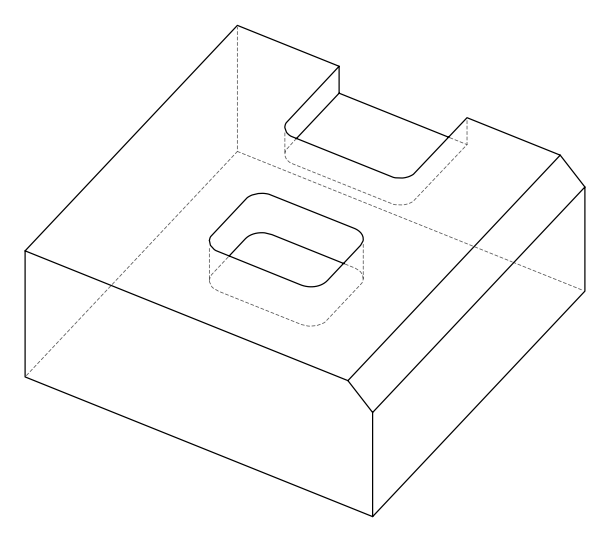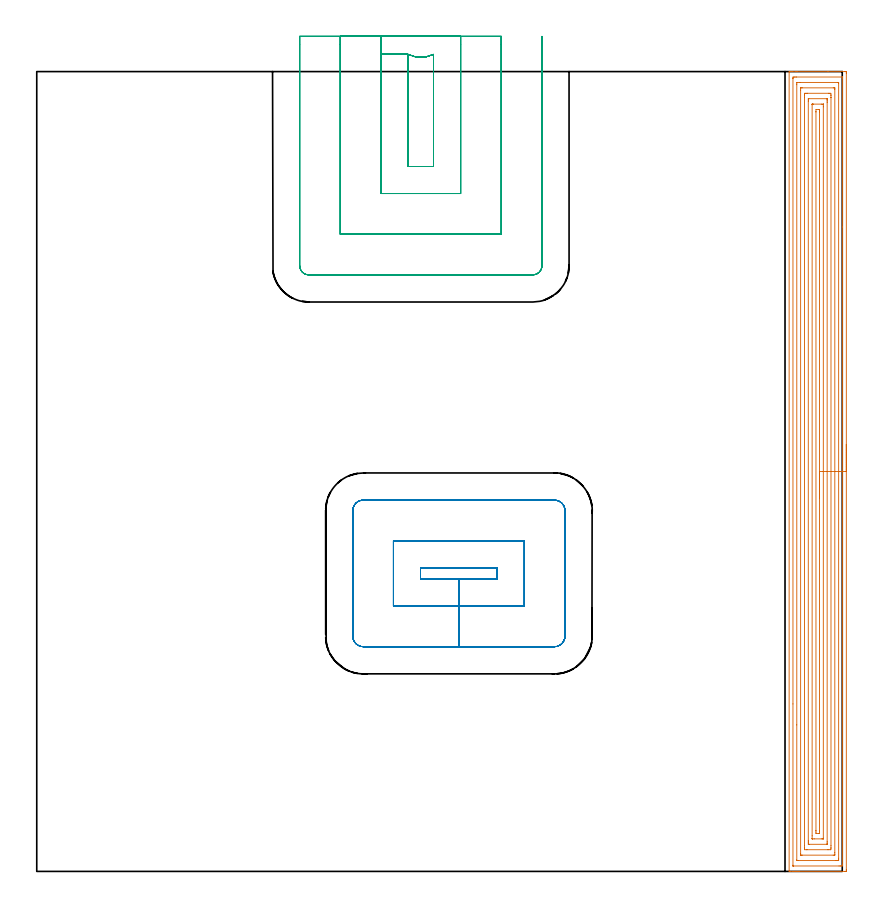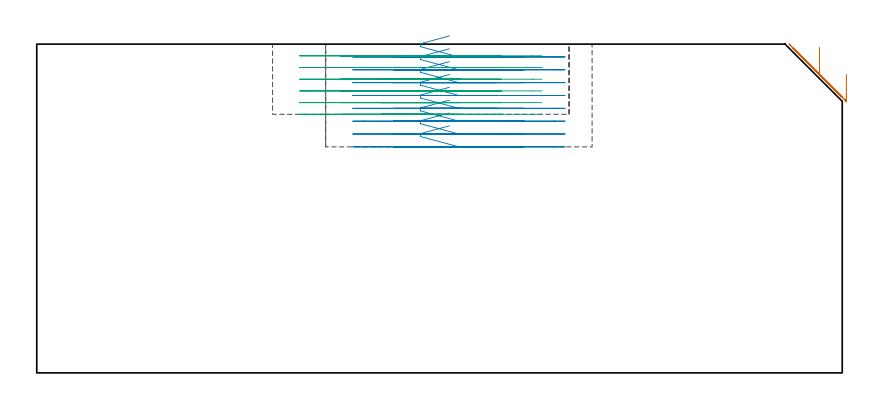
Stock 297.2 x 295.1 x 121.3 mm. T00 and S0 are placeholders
(PLAN: 3 operations, 1 tool changes, 40 min)
(1 AREA_MILL | FG_CHAMFER_SURFACE | UGT0205_001 | 19.19 min | 65691 mm3)
(2 MILL_RECTANGULAR_POCKET | POCKET_RECTANGULAR_STRAIGHT | UGT0201_094 | Follow Part, ap 5, ae 75% | 8.88 min | 269807 mm3)
(3 MILL_SLOT | SLOT_PARTIAL_RECTANGULAR | UGT0201_094 | Follow Part, ap 5, ae 75% | 11.92 min | 238864 mm3)
(TOOL UGT0205_001 | Chamfer Mill 20 x 3 x 45 deg. | D20 FL50 Z2)
(TOOL UGT0201_094 | End mill 20 mm | D20 FL38 Z4)
(OP 1 AREA_MILL)
G17 G21 G94 G90
T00 M6
G54
G17 G0 G90 X298.7 Y157.55 S1061 M3
G43 Z131.3 H0
Z110.2
G94 G1 Y157.512 Z109.328 F250.
Y157.398 Z108.464
Y157.209 Z107.612
Y156.947 Z106.78
Y156.613 Z105.974
Y156.21 Z105.2
Y155.742 Z104.464
Y155.21 Z103.772
Y154.621 Z103.129
Y153.978 Z102.54
Y153.286 Z102.008
Y152.55 Z101.54
Y151.776 Z101.137
Y150.97 Z100.803
Y150.138 Z100.541
Y149.286 Z100.352
Y148.422 Z100.238
Y147.55 Z100.2
X298.699 Y0.616 Z100.201
X298.696 Y0.183 Z100.202
X298.692 Y0.01 Z100.206
X298.27 Y0. Z100.628
X281.277 Z117.618
X280.67 Z118.224
X280.124 Z118.772
X279.79 Z119.106
X279.244 Z119.652
X278.91 Z119.984
X277.927 Z120.973
X277.712 Y0.003 Z121.187
X277.607 Y0.01 Z121.293
X277.6 Y0.17 Z121.3
Y294.931
X277.607 Y295.09 Z121.293
X277.927 Y295.1 Z120.973
X278.243 Z120.657
X278.91 Z119.984
X280.124 Z118.772
X280.67 Z118.224
X291.973 Z106.924
X298.27 Z100.628
X298.545 Y295.098 Z100.353
X298.692 Y295.09 Z100.206
X298.699 Y294.941 Z100.199
X298.7 Y294.484 Z100.2
Y147.55
X297.286 Z101.614
X297.285 Y2.509 Z101.615
X297.284 Y2.403 Z101.616
X297.279 Y2.018 Z101.621
X296.901 Y2.005 Z101.999
X296.51 Y2.002 Z102.39
X296.026 Y2. Z102.874
X279.103 Y2.001 Z119.798
X279.071 Y2.003 Z119.829
X279.039 Y2.008 Z119.861
X279.021 Y2.012 Z119.879
X279.02 Y2.037 Z119.88
X279.015 Y2.296 Z119.885
X279.014 Y61.794 Z119.886
X279.015 Y292.591 Z119.885
X279.016 Y292.697 Z119.884
X279.021 Y293.081 Z119.879
X279.399 Y293.094 Z119.501
X279.79 Y293.098 Z119.11
X280.274 Y293.1 Z118.626
X297.198 Y293.099 Z101.702
X297.229 Y293.097 Z101.671
X297.261 Y293.092 Z101.639
X297.279 Y293.088 Z101.621
X297.28 Y293.063 Z101.62
X297.285 Y292.804 Z101.615
X297.286 Y237.775 Z101.614
Y147.55
X295.872 Z103.028
X295.871 Y4.837 Z103.029
X295.869 Y4.189 Z103.031
X295.867 Y4.067 Z103.033
X295.865 Y4.014 Z103.035
X295.809 Y4.007 Z103.091
X295.63 Y4.003 Z103.27
X294.936 Y4. Z103.964
X294.75 Z104.15
X280.856 Z118.044
X280.67 Y4.003 Z118.23
X280.485 Y4.008 Z118.415
X280.437 Y4.01 Z118.463
X280.434 Y4.043 Z118.466
X280.431 Y4.107 Z118.469
X280.429 Y4.189 Z118.471
X280.428 Y54.056 Z118.472
X280.429 Y290.263 Z118.471
X280.431 Y290.911 Z118.469
X280.433 Y291.033 Z118.467
X280.435 Y291.086 Z118.465
X280.491 Y291.093 Z118.409
X280.67 Y291.097 Z118.23
X281.364 Y291.1 Z117.536
X281.55 Z117.35
X295.444 Z103.456
X295.63 Y291.097 Z103.27
X295.816 Y291.092 Z103.084
X295.863 Y291.09 Z103.037
X295.866 Y291.057 Z103.034
X295.869 Y290.993 Z103.031
X295.871 Y290.911 Z103.029
X295.872 Y147.55 Z103.028
X294.457 Z104.443
Y6.869
X294.456 Y6.274 Z104.444
X294.453 Y6.074 Z104.447
X294.45 Y6.011 Z104.45
X294.404 Y6.007 Z104.496
X294.298 Y6.003 Z104.602
X293.87 Y6. Z105.03
X282.406 Z116.494
X282.001 Y6.003 Z116.899
X281.9 Y6.006 Z117.
X281.855 Y6.01 Z117.045
X281.85 Y6.041 Z117.05
X281.847 Y6.134 Z117.053
X281.843 Y6.571 Z117.057
Y288.231
X281.844 Y288.826 Z117.056
X281.847 Y289.026 Z117.053
X281.85 Y289.089 Z117.05
X281.896 Y289.093 Z117.004
X282.002 Y289.097 Z116.898
X282.43 Y289.1 Z116.47
X293.894 Z105.006
X294.299 Y289.097 Z104.601
X294.4 Y289.094 Z104.5
X294.445 Y289.09 Z104.455
X294.45 Y289.059 Z104.45
X294.453 Y288.966 Z104.447
X294.457 Y288.529 Z104.443
Y147.55
X293.043 Z105.857
Y9.494
X293.04 Y8.655 Z105.86
X293.038 Y8.606 Z105.862
X292.99 Y8.01 Z105.91
X292.751 Y8.004 Z106.149
X292.11 Y8.001 Z106.79
X291.875 Y8. Z107.025
X284.19 Y8.001 Z114.71
X283.954 Z114.946
X283.31 Y8.01 Z115.59
X283.262 Y8.655 Z115.638
X283.26 Y8.707 Z115.64
X283.257 Y9.548 Z115.643
Y9.602
Y285.606
X283.26 Y286.445 Z115.64
X283.262 Y286.494 Z115.638
X283.31 Y287.09 Z115.59
X283.549 Y287.096 Z115.351
X284.19 Y287.099 Z114.71
X284.425 Y287.1 Z114.475
X292.11 Y287.099 Z106.79
X292.346 Y287.098 Z106.554
X292.99 Y287.09 Z105.91
X293.038 Y286.445 Z105.862
X293.04 Y286.393 Z105.86
X293.043 Y285.552 Z105.857
Y285.498
Y147.55
X291.629 Z107.271
Y10.93
X291.628 Y10.442 Z107.272
X291.625 Y10.041 Z107.275
X291.623 Y10.017 Z107.277
X291.609 Y10.01 Z107.291
X291.556 Y10.005 Z107.344
X291.447 Y10.001 Z107.453
X284.925 Y10. Z113.975
X284.809 Y10.001 Z114.091
X284.732 Y10.005 Z114.168
X284.688 Y10.01 Z114.212
X284.678 Y10.017 Z114.222
X284.676 Y10.037 Z114.224
X284.672 Y10.442 Z114.228
X284.671 Y10.847 Z114.229
Y11.335
Y284.17
X284.672 Y284.658 Z114.228
X284.675 Y285.059 Z114.225
X284.678 Y285.083 Z114.222
X284.691 Y285.09 Z114.209
X284.744 Y285.095 Z114.156
X284.853 Y285.099 Z114.047
X291.375 Y285.1 Z107.525
X291.491 Y285.099 Z107.409
X291.568 Y285.095 Z107.332
X291.612 Y285.09 Z107.288
X291.622 Y285.083 Z107.278
X291.624 Y285.063 Z107.276
X291.628 Y284.658 Z107.272
X291.629 Y284.254 Z107.271
Y283.765
Y147.55
X290.215 Z108.685
X290.214 Y12.228 Z108.686
X290.213 Y12.039 Z108.687
X290.211 Y12.017 Z108.689
X290.21 Y12.013 Z108.69
X290.188 Y12.009 Z108.712
X290.069 Y12.003 Z108.831
X289.919 Y12.001 Z108.981
X289.694 Y12. Z109.206
X286.83 Z112.07
X286.174 Y12.001 Z112.726
X286.119 Y12.005 Z112.781
X286.101 Y12.009 Z112.799
X286.092 Y12.015 Z112.808
X286.09 Y12.036 Z112.81
X286.087 Y12.089 Z112.813
X286.085 Y13.121 Z112.815
X286.086 Y282.872 Z112.814
X286.087 Y283.061 Z112.813
X286.089 Y283.083 Z112.811
X286.091 Y283.087 Z112.809
X286.112 Y283.091 Z112.788
X286.231 Y283.097 Z112.669
X286.381 Y283.099 Z112.519
X286.606 Y283.1 Z112.294
X289.47 Z109.43
X290.126 Y283.099 Z108.774
X290.181 Y283.095 Z108.719
X290.199 Y283.091 Z108.701
X290.208 Y283.085 Z108.692
X290.21 Y283.064 Z108.69
X290.213 Y283.011 Z108.687
X290.214 Y282.872 Z108.686
X290.215 Y282.116 Z108.685
Y147.55
X288.801 Z110.099
X288.8 Y14.908 Z110.1
X288.799 Y14.695 Z110.101
X288.793 Y14.014 Z110.107
X288.604 Y14.001 Z110.296
X288.59 Y14. Z110.31
X287.724 Z111.176
X287.71 Y14.001 Z111.19
X287.507 Y14.014 Z111.393
X287.503 Y14.224 Z111.397
X287.5 Y14.908 Z111.4
Y15.121
Y280.192
X287.501 Y280.405 Z111.399
X287.507 Y281.086 Z111.393
X287.696 Y281.099 Z111.204
X287.71 Y281.1 Z111.19
X288.576 Z110.324
X288.59 Y281.099 Z110.31
X288.793 Y281.086 Z110.107
X288.797 Y280.876 Z110.103
X288.8 Y280.192 Z110.1
Y279.979
X288.801 Y147.55 Z110.099
Y146.678 Z110.138
Y145.814 Z110.251
Y144.962 Z110.44
Y144.13 Z110.703
Y143.324 Z111.036
Y142.55 Z111.439
Y141.814 Z111.908
Y141.122 Z112.439
Y140.479 Z113.028
Y139.89 Z113.672
Y139.358 Z114.364
Y138.89 Z115.099
Y138.487 Z115.873
Y138.153 Z116.679
Y137.891 Z117.511
Y137.702 Z118.363
Y137.588 Z119.228
Y137.55 Z120.099
G0 Z131.3
M5
M2
(OP 2 MILL_RECTANGULAR_POCKET)
G17 G21 G94 G90
T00 M6
G54
G17 G0 G90 X152.227 Y112. S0 M3
G43 Z131.3 H0
Z124.3
G94 G1 X141.6 Z121.452 F250.
Y107.9 Z120.354
X155.75 Z116.562
X169.9 F500.
Y112.
X141.6
Y107.9
X155.75
Y97.9
X179.9
Y122.
X131.6
Y97.9
X155.75
Y82.9
X191.
G3 X194.9 Y86.8 R3.9
G1 Y133.1
G3 X191. Y137. R3.9
G1 X120.5
G3 X116.6 Y133.1 R3.9
G1 Y86.8
G3 X120.5 Y82.9 R3.9
G1 X155.75
X156.75
G0 X152.227 Y112. Z119.562
G1 X141.6 Z116.715 F250.
Y107.9 Z115.616
X155.75 Z111.825
X169.9 F500.
Y112.
X141.6
Y107.9
X155.75
Y97.9
X179.9
Y122.
X131.6
Y97.9
X155.75
Y82.9
X191.
G3 X194.9 Y86.8 R3.9
G1 Y133.1
G3 X191. Y137. R3.9
G1 X120.5
G3 X116.6 Y133.1 R3.9
G1 Y86.8
G3 X120.5 Y82.9 R3.9
G1 X155.75
X156.75
G0 X152.227 Y112. Z114.825
G1 X141.6 Z111.978 F250.
Y107.9 Z110.879
X155.75 Z107.087
X169.9 F500.
Y112.
X141.6
Y107.9
X155.75
Y97.9
X179.9
Y122.
X131.6
Y97.9
X155.75
Y82.9
X191.
G3 X194.9 Y86.8 R3.9
G1 Y133.1
G3 X191. Y137. R3.9
G1 X120.5
G3 X116.6 Y133.1 R3.9
G1 Y86.8
G3 X120.5 Y82.9 R3.9
G1 X155.75
X156.75
G0 X152.227 Y112. Z110.087
G1 X141.6 Z107.24 F250.
Y107.9 Z106.141
X155.75 Z102.35
X169.9 F500.
Y112.
X141.6
Y107.9
X155.75
Y97.9
X179.9
Y122.
X131.6
Y97.9
X155.75
Y82.9
X191.
G3 X194.9 Y86.8 R3.9
G1 Y133.1
G3 X191. Y137. R3.9
G1 X120.5
G3 X116.6 Y133.1 R3.9
G1 Y86.8
G3 X120.5 Y82.9 R3.9
G1 X155.75
X156.75
G0 X152.227 Y112. Z105.35
G1 X141.6 Z102.503 F250.
Y107.9 Z101.404
X155.75 Z97.612
X169.9 F500.
Y112.
X141.6
Y107.9
X155.75
Y97.9
X179.9
Y122.
X131.6
Y97.9
X155.75
Y82.9
X191.
G3 X194.9 Y86.8 R3.9
G1 Y133.1
G3 X191. Y137. R3.9
G1 X120.5
G3 X116.6 Y133.1 R3.9
G1 Y86.8
G3 X120.5 Y82.9 R3.9
G1 X155.75
X156.75
G0 X152.227 Y112. Z100.612
G1 X141.6 Z97.765 F250.
Y107.9 Z96.666
X155.75 Z92.875
X169.9 F500.
Y112.
X141.6
Y107.9
X155.75
Y97.9
X179.9
Y122.
X131.6
Y97.9
X155.75
Y82.9
X191.
G3 X194.9 Y86.8 R3.9
G1 Y133.1
G3 X191. Y137. R3.9
G1 X120.5
G3 X116.6 Y133.1 R3.9
G1 Y86.8
G3 X120.5 Y82.9 R3.9
G1 X155.75
X156.75
G0 X152.227 Y112. Z95.875
G1 X141.6 Z93.028 F250.
Y107.9 Z91.929
X155.75 Z88.137
X169.9 F500.
Y112.
X141.6
Y107.9
X155.75
Y97.9
X179.9
Y122.
X131.6
Y97.9
X155.75
Y82.9
X191.
G3 X194.9 Y86.8 R3.9
G1 Y133.1
G3 X191. Y137. R3.9
G1 X120.5
G3 X116.6 Y133.1 R3.9
G1 Y86.8
G3 X120.5 Y82.9 R3.9
G1 X155.75
X156.75
G0 X152.227 Y112. Z91.137
G1 X141.6 Z88.29 F250.
Y107.9 Z87.191
X155.75 Z83.4
X169.9 F500.
Y112.
X141.6
Y107.9
X155.75
Y97.9
X179.9
Y122.
X131.6
Y97.9
X155.75
Y82.9
X191.
G3 X194.9 Y86.8 R3.9
G1 Y133.1
G3 X191. Y137. R3.9
G1 X120.5
G3 X116.6 Y133.1 R3.9
G1 Y86.8
G3 X120.5 Y82.9 R3.9
G1 X155.75
X156.75
G0 Z131.3
M5
M2
(OP 3 MILL_SLOT)
G17 G21 G94 G90
T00 M6
G54
G17 G0 G90 X127. Y308.1 S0 M3
G43 Z131.3 H0
Z116.983
G94 G1 Y305.1 F250.
Y301.461 F500.
X137.
G3 X146.4 Y301.461 R10.
G1 Y260.1
X137.
Y301.461
X127.
Y250.1
X156.4
Y305.1
Y308.1 F250.
X112.
Y305.1
Y235.1 F500.
X171.4
Y305.1
Y308.1 F250.
X97.
Y305.1
Y223.5 F500.
G3 X100.4 Y220.1 R3.4
G1 X183.
G3 X186.4 Y223.5 R3.4
G1 Y305.1
Y308.1 F250.
G0 X127. Z112.667
G1 Y305.1
Y301.461 F500.
X137.
G3 X146.4 Y301.461 R10.
G1 Y260.1
X137.
Y301.461
X127.
Y250.1
X156.4
Y305.1
Y308.1 F250.
X112.
Y305.1
Y235.1 F500.
X171.4
Y305.1
Y308.1 F250.
X97.
Y305.1
Y223.5 F500.
G3 X100.4 Y220.1 R3.4
G1 X183.
G3 X186.4 Y223.5 R3.4
G1 Y305.1
Y308.1 F250.
G0 X127. Z108.35
G1 Y305.1
Y301.461 F500.
X137.
G3 X146.4 Y301.461 R10.
G1 Y260.1
X137.
Y301.461
X127.
Y250.1
X156.4
Y305.1
Y308.1 F250.
X112.
Y305.1
Y235.1 F500.
X171.4
Y305.1
Y308.1 F250.
X97.
Y305.1
Y223.5 F500.
G3 X100.4 Y220.1 R3.4
G1 X183.
G3 X186.4 Y223.5 R3.4
G1 Y305.1
Y308.1 F250.
G0 X127. Z104.033
G1 Y305.1
Y301.461 F500.
X137.
G3 X146.4 Y301.461 R10.
G1 Y260.1
X137.
Y301.461
X127.
Y250.1
X156.4
Y305.1
Y308.1 F250.
X112.
Y305.1
Y235.1 F500.
X171.4
Y305.1
Y308.1 F250.
X97.
Y305.1
Y223.5 F500.
G3 X100.4 Y220.1 R3.4
G1 X183.
G3 X186.4 Y223.5 R3.4
G1 Y305.1
Y308.1 F250.
G0 X127. Z99.717
G1 Y305.1
Y301.461 F500.
X137.
G3 X146.4 Y301.461 R10.
G1 Y260.1
X137.
Y301.461
X127.
Y250.1
X156.4
Y305.1
Y308.1 F250.
X112.
Y305.1
Y235.1 F500.
X171.4
Y305.1
Y308.1 F250.
X97.
Y305.1
Y223.5 F500.
G3 X100.4 Y220.1 R3.4
G1 X183.
G3 X186.4 Y223.5 R3.4
G1 Y305.1
Y308.1 F250.
G0 X127. Z95.4
G1 Y305.1
Y301.461 F500.
X137.
G3 X146.4 Y301.461 R10.
G1 Y260.1
X137.
Y301.461
X127.
Y250.1
X156.4
Y305.1
Y308.1 F250.
X112.
Y305.1
Y235.1 F500.
X171.4
Y305.1
Y308.1 F250.
X97.
Y305.1
Y223.5 F500.
G3 X100.4 Y220.1 R3.4
G1 X183.
G3 X186.4 Y223.5 R3.4
G1 Y305.1
Y308.1 F250.
G0 Z131.3
M5
M2
